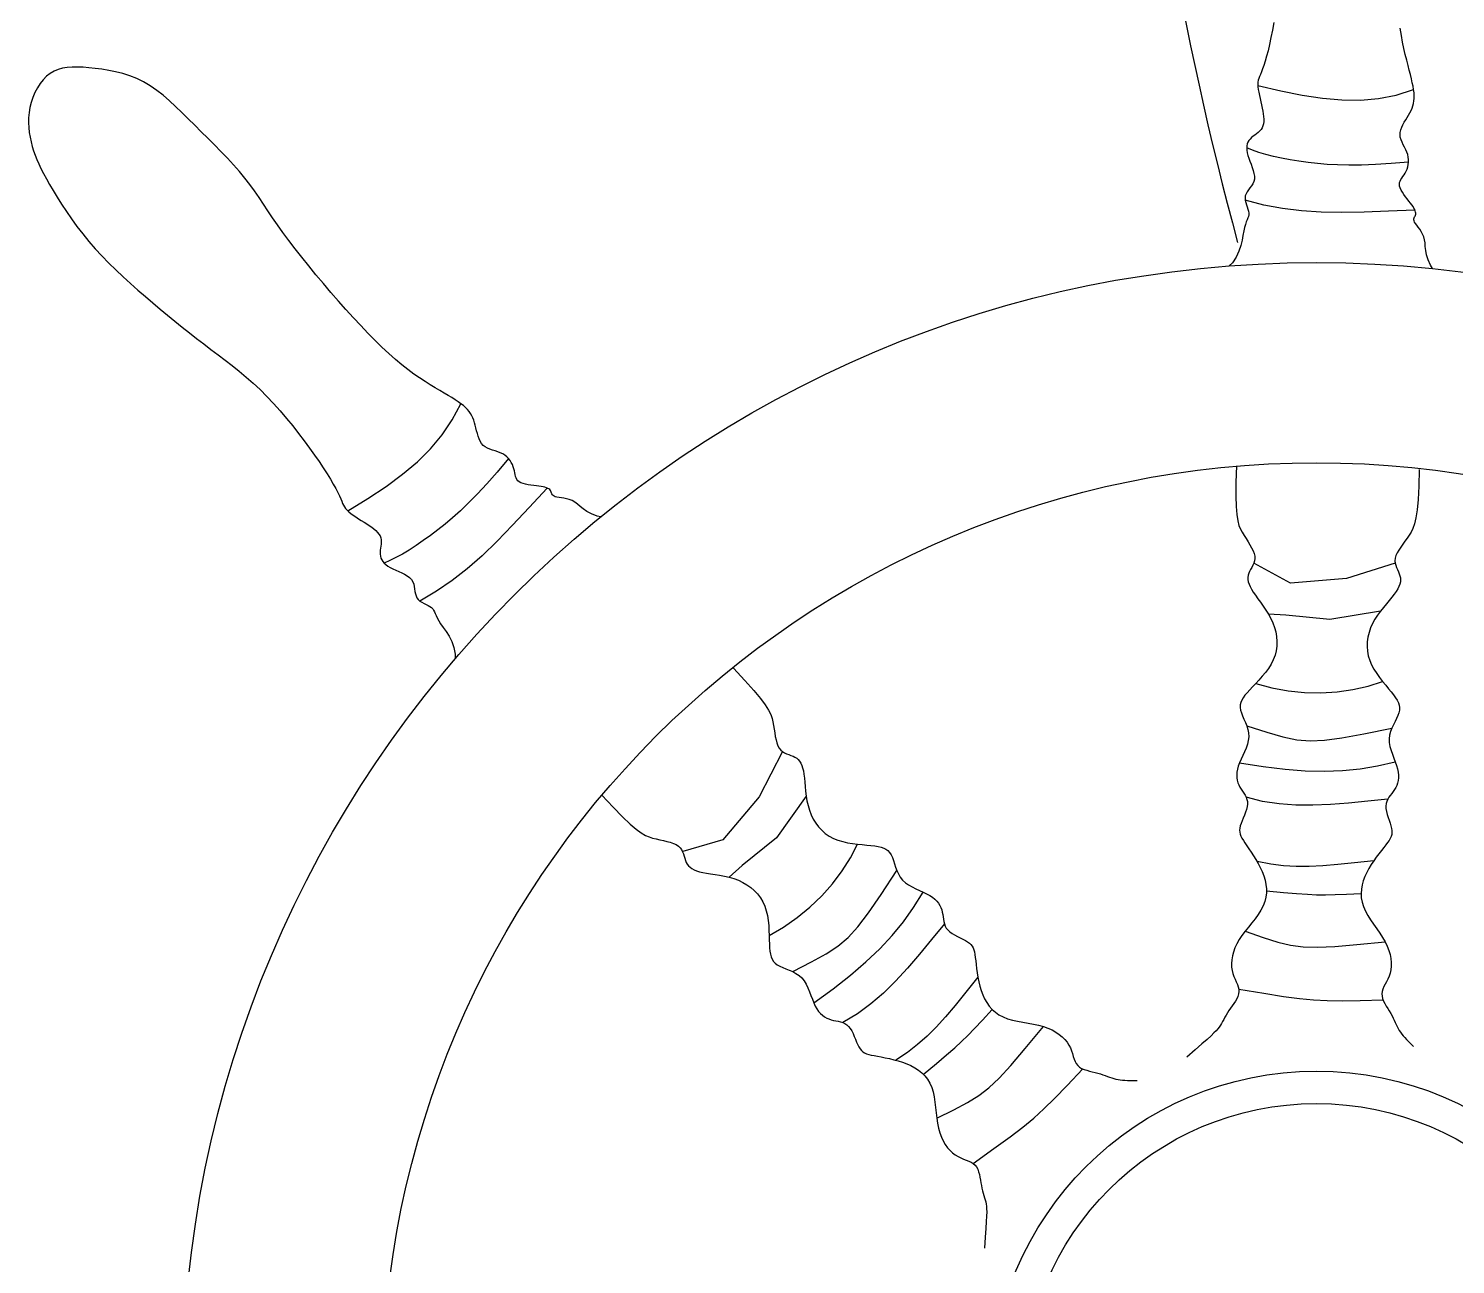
# Model space of a CAD drawing. Header units: inches. Extents: x 7.5 to 50, y 15.4 to 40.2.
# Drawn here: x 10.0121 to 10.0894, y 21.4133 to 21.4802 of the extents above; entities that cross this region are included whole.
import ezdxf

# ---------------------------------------------------------------- set-up
doc = ezdxf.new("R2010")
doc.units = ezdxf.units.IN
doc.header["$MEASUREMENT"] = 0
doc.layers.add('02', color=2, linetype='Continuous')

msp = doc.modelspace()

# ---------------------------------------------------------------- linework, layer by layer
at = {"layer": '02'}
for points in [[(10.079533, 21.480546), (10.079455, 21.480118), (10.079376, 21.479719), (10.079296, 21.479351), (10.079216, 21.479015), (10.079138, 21.478713), (10.079063, 21.478446), (10.078991, 21.478217), (10.078923, 21.478026), (10.078861, 21.477867), (10.078806, 21.477733), (10.078758, 21.477617), (10.078719, 21.477513), (10.078689, 21.477411), (10.078671, 21.477307), (10.078664, 21.477192), (10.078671, 21.477062), (10.078688, 21.476917), (10.078713, 21.476761), (10.078746, 21.476596), (10.078782, 21.476426), (10.078821, 21.476253), (10.07886, 21.476081), (10.078897, 21.475912), (10.078929, 21.475749), (10.078955, 21.475594), (10.078974, 21.475446), (10.078984, 21.475307), (10.078982, 21.475176), (10.078968, 21.475054), (10.07894, 21.474942), (10.078896, 21.474841), (10.078836, 21.47475), (10.078761, 21.474668), (10.078677, 21.474592), (10.078587, 21.474521), (10.078495, 21.474451), (10.078405, 21.474382), (10.07832, 21.474311), (10.078244, 21.474235), (10.078181, 21.474153), (10.078131, 21.474064), (10.078094, 21.473967), (10.078072, 21.473863), (10.078064, 21.473749), (10.07807, 21.473626), (10.078091, 21.473493), (10.078127, 21.47335), (10.078177, 21.473197), (10.078237, 21.473036), (10.078301, 21.472869), (10.078362, 21.472701), (10.078416, 21.472534), (10.078457, 21.472371), (10.078479, 21.472216), (10.078476, 21.47207), (10.078444, 21.471936), (10.078389, 21.471813), (10.078319, 21.471699), (10.07824, 21.47159), (10.078159, 21.471484), (10.078086, 21.471379), (10.078025, 21.471272), (10.077986, 21.471162), (10.077973, 21.471045), (10.077982, 21.470924), (10.078008, 21.470801), (10.078044, 21.470678), (10.078085, 21.470558), (10.078123, 21.470441), (10.078154, 21.470331), (10.078172, 21.47023), (10.078171, 21.470139), (10.078155, 21.470051), (10.078125, 21.469962), (10.078085, 21.469864), (10.078039, 21.469751), (10.077991, 21.469617), (10.077942, 21.469455), (10.077898, 21.469258), (10.077858, 21.469023), (10.077811, 21.468756), (10.077744, 21.468465), (10.077643, 21.46816), (10.077496, 21.467849), (10.077287, 21.467541), (10.07712, 21.467366)], [(10.08812, 21.467224), (10.08801, 21.467402), (10.087873, 21.467699), (10.087791, 21.467966), (10.087747, 21.468204), (10.087726, 21.468417), (10.087712, 21.46861), (10.087689, 21.468786), (10.087645, 21.468947), (10.087582, 21.469095), (10.087507, 21.469231), (10.087425, 21.469354), (10.087342, 21.469465), (10.087264, 21.469566), (10.087197, 21.469655), (10.087148, 21.469734), (10.087119, 21.469804), (10.087109, 21.469865), (10.087114, 21.469921), (10.087129, 21.469971), (10.08715, 21.470019), (10.087172, 21.470067), (10.087193, 21.470114), (10.087206, 21.470165), (10.087209, 21.47022), (10.087202, 21.470279), (10.087183, 21.470344), (10.087154, 21.470415), (10.087114, 21.470493), (10.087062, 21.470577), (10.087, 21.47067), (10.086927, 21.47077), (10.086844, 21.470879), (10.086754, 21.470994), (10.086663, 21.471113), (10.086574, 21.471234), (10.086492, 21.471355), (10.086422, 21.471472), (10.086367, 21.471585), (10.086334, 21.47169), (10.086324, 21.471786), (10.086335, 21.471874), (10.086364, 21.471958), (10.086407, 21.472039), (10.086459, 21.47212), (10.086517, 21.472204), (10.086578, 21.472292), (10.086637, 21.472388), (10.086691, 21.472493), (10.086737, 21.472607), (10.086775, 21.472728), (10.086803, 21.472854), (10.086819, 21.472985), (10.086821, 21.473119), (10.086807, 21.473254), (10.086777, 21.47339), (10.086729, 21.473524), (10.086669, 21.473658), (10.086602, 21.473792), (10.086533, 21.473925), (10.086468, 21.474058), (10.086414, 21.474192), (10.086375, 21.474326), (10.086358, 21.47446), (10.086367, 21.474596), (10.086399, 21.474733), (10.086449, 21.474869), (10.086513, 21.475005), (10.086587, 21.47514), (10.086667, 21.475273), (10.086747, 21.475404), (10.086825, 21.475532), (10.086895, 21.475657), (10.086957, 21.475781), (10.087011, 21.475904), (10.087055, 21.47603), (10.087089, 21.476158), (10.087113, 21.476292), (10.087126, 21.476432), (10.087128, 21.47658), (10.087118, 21.476738), (10.087097, 21.476907), (10.087065, 21.477088), (10.087025, 21.477283), (10.086976, 21.477492), (10.086921, 21.477717), (10.086858, 21.47796), (10.086791, 21.478221), (10.08672, 21.478502), (10.086646, 21.478803), (10.086572, 21.479126), (10.086501, 21.479472), (10.086434, 21.479843), (10.086373, 21.480238)], [(10.04311, 21.453788), (10.042907, 21.453836), (10.0426, 21.45395), (10.042353, 21.45408), (10.042154, 21.454217), (10.041988, 21.454354), (10.041842, 21.45448), (10.041701, 21.454588), (10.041556, 21.454671), (10.041407, 21.454731), (10.041258, 21.454774), (10.041113, 21.454803), (10.040976, 21.454823), (10.04085, 21.454839), (10.040739, 21.454855), (10.040648, 21.454876), (10.040579, 21.454905), (10.040528, 21.454942), (10.040493, 21.454984), (10.040467, 21.45503), (10.040448, 21.455079), (10.040431, 21.455128), (10.040411, 21.455177), (10.040385, 21.455222), (10.040349, 21.455263), (10.040301, 21.4553), (10.040242, 21.455332), (10.040171, 21.455362), (10.040088, 21.455388), (10.039991, 21.455412), (10.039882, 21.455433), (10.03976, 21.455452), (10.039624, 21.45547), (10.039479, 21.455488), (10.03933, 21.455508), (10.039182, 21.455531), (10.039038, 21.455558), (10.038906, 21.455591), (10.038788, 21.455633), (10.03869, 21.455683), (10.038615, 21.455744), (10.038561, 21.455815), (10.038522, 21.455894), (10.038494, 21.455982), (10.038474, 21.456076), (10.038456, 21.456176), (10.038436, 21.456282), (10.03841, 21.456391), (10.038374, 21.456504), (10.038327, 21.456617), (10.038268, 21.456729), (10.038198, 21.456838), (10.038117, 21.456942), (10.038024, 21.457038), (10.037919, 21.457124), (10.037801, 21.457199), (10.037672, 21.45726), (10.037535, 21.457312), (10.037393, 21.457359), (10.03725, 21.457404), (10.03711, 21.457453), (10.036977, 21.457509), (10.036855, 21.457576), (10.036748, 21.45766), (10.036658, 21.457762), (10.036584, 21.457881), (10.036523, 21.458012), (10.036472, 21.458154), (10.03643, 21.458302), (10.036392, 21.458452), (10.036356, 21.458602), (10.03632, 21.458747), (10.036281, 21.458885), (10.036238, 21.459017), (10.036188, 21.459142), (10.036131, 21.459262), (10.036064, 21.459377), (10.035987, 21.459488), (10.035897, 21.459596), (10.035794, 21.459702), (10.035675, 21.459807), (10.03554, 21.459911), (10.03539, 21.460017), (10.035224, 21.460127), (10.035041, 21.46024), (10.034843, 21.46036), (10.034627, 21.460488), (10.034395, 21.460625), (10.034146, 21.460773), (10.033881, 21.460934), (10.0336, 21.46111), (10.033305, 21.461304), (10.032996, 21.461519), (10.032673, 21.461755), (10.032339, 21.462017), (10.031992, 21.462305), (10.031635, 21.462622), (10.031269, 21.462966), (10.030893, 21.463335), (10.030509, 21.463726), (10.030119, 21.464137), (10.029722, 21.464566), (10.029321, 21.46501), (10.028915, 21.465468), (10.028507, 21.465936), (10.0281, 21.466411), (10.027698, 21.466888), (10.027304, 21.467364), (10.026924, 21.467835), (10.026562, 21.468296), (10.02622, 21.468744), (10.025904, 21.469174), (10.025615, 21.469584), (10.025349, 21.469975), (10.025098, 21.470352), (10.024857, 21.470716), (10.024618, 21.471073), (10.024374, 21.471423), (10.024119, 21.471772), (10.023847, 21.472123), (10.023551, 21.472477), (10.023235, 21.472835), (10.022902, 21.473194), (10.022557, 21.473555), (10.022204, 21.473916), (10.021846, 21.474275), (10.021487, 21.474632), (10.021133, 21.474984), (10.020785, 21.475332), (10.020443, 21.47567), (10.020104, 21.475997), (10.019766, 21.476308), (10.019425, 21.476599), (10.019081, 21.476868), (10.018729, 21.47711), (10.018369, 21.477322), (10.017998, 21.477502), (10.01762, 21.477651), (10.017238, 21.477774), (10.016856, 21.477872), (10.016479, 21.477949), (10.01611, 21.478009), (10.015753, 21.478055), (10.015411, 21.478089), (10.01509, 21.478114), (10.014787, 21.478128), (10.014502, 21.478127), (10.014235, 21.478109), (10.013983, 21.478069), (10.013747, 21.478004), (10.013526, 21.477912), (10.013317, 21.477788), (10.013122, 21.477631), (10.01294, 21.477444), (10.012773, 21.477231), (10.012623, 21.476997), (10.012491, 21.476746), (10.012379, 21.476483), (10.012287, 21.476212), (10.012218, 21.475937), (10.012172, 21.475662), (10.012147, 21.475389), (10.012143, 21.475119), (10.012155, 21.474852), (10.012184, 21.474589), (10.012226, 21.474332), (10.01228, 21.474081), (10.012344, 21.473836), (10.012416, 21.473598), (10.012497, 21.473364), (10.01259, 21.473128), (10.012696, 21.472887), (10.012816, 21.472635), (10.012953, 21.47237), (10.013107, 21.472085), (10.013282, 21.471777), (10.013478, 21.471442), (10.013695, 21.471085), (10.013932, 21.470708), (10.014189, 21.470317), (10.014465, 21.469916), (10.014761, 21.469509), (10.015074, 21.469101), (10.015405, 21.468696), (10.015752, 21.468299), (10.016114, 21.467909), (10.016489, 21.467526), (10.016873, 21.46715), (10.017266, 21.466781), (10.017663, 21.466419), (10.018064, 21.466064), (10.018466, 21.465715), (10.018866, 21.465372), (10.019265, 21.465035), (10.019662, 21.464705), (10.020058, 21.464381), (10.020452, 21.464062), (10.020844, 21.463751), (10.021236, 21.463445), (10.021625, 21.463145), (10.022013, 21.462851), (10.022399, 21.46256), (10.022784, 21.462268), (10.023166, 21.461971), (10.023546, 21.461667), (10.023923, 21.461352), (10.024298, 21.461022), (10.024669, 21.460674), (10.025038, 21.460306), (10.025401, 21.459921), (10.025757, 21.459523), (10.026103, 21.459118), (10.026438, 21.458709), (10.026759, 21.458302), (10.027064, 21.457901), (10.027352, 21.457512), (10.027619, 21.457137), (10.027866, 21.456779), (10.028092, 21.456441), (10.028296, 21.456124), (10.028477, 21.45583), (10.028636, 21.455561), (10.028771, 21.455319), (10.028882, 21.455107), (10.02897, 21.454924), (10.029038, 21.454767), (10.029093, 21.454633), (10.029141, 21.454518), (10.029188, 21.454416), (10.029239, 21.454324), (10.029299, 21.454237), (10.029376, 21.454151), (10.029472, 21.454063), (10.029587, 21.453973), (10.029716, 21.45388), (10.029855, 21.453787), (10.030001, 21.453692), (10.030151, 21.453597), (10.0303, 21.453503), (10.030445, 21.45341), (10.030583, 21.453318), (10.030712, 21.453227), (10.03083, 21.453135), (10.030935, 21.453043), (10.031027, 21.45295), (10.031103, 21.452854), (10.031162, 21.452755), (10.031202, 21.452652), (10.031224, 21.452545), (10.03123, 21.452434), (10.031224, 21.452321), (10.031211, 21.452207), (10.031194, 21.452093), (10.031179, 21.45198), (10.03117, 21.45187), (10.03117, 21.451763), (10.031183, 21.45166), (10.03121, 21.451562), (10.031253, 21.451468), (10.031311, 21.451378), (10.031386, 21.451291), (10.031477, 21.451209), (10.031586, 21.45113), (10.031713, 21.451054), (10.031857, 21.450981), (10.032013, 21.45091), (10.032175, 21.450837), (10.032338, 21.450762), (10.032494, 21.450682), (10.032638, 21.450596), (10.032764, 21.450501), (10.032865, 21.450395), (10.032937, 21.450279), (10.032985, 21.450153), (10.033016, 21.450022), (10.033037, 21.449889), (10.033055, 21.449757), (10.033077, 21.449631), (10.03311, 21.449513), (10.033161, 21.449407), (10.033234, 21.449315), (10.033326, 21.449237), (10.033431, 21.449168), (10.033543, 21.449106), (10.033657, 21.44905), (10.033767, 21.448995), (10.033867, 21.448939), (10.033951, 21.44888), (10.034015, 21.448815), (10.034065, 21.448741), (10.034107, 21.448657), (10.034148, 21.44856), (10.034196, 21.448448), (10.034256, 21.448318), (10.034337, 21.448169), (10.034444, 21.447999), (10.034582, 21.447804), (10.034738, 21.447582), (10.034896, 21.447329), (10.035041, 21.447042), (10.035156, 21.446718), (10.035226, 21.446353), (10.035232, 21.44611)], [(10.078668, 21.477127), (10.079904, 21.476835), (10.081065, 21.476602), (10.082163, 21.476438), (10.083209, 21.47635), (10.084213, 21.476345), (10.085189, 21.476431), (10.086146, 21.476615), (10.087097, 21.476907)], [(10.086819, 21.472985), (10.085873, 21.472902), (10.08503, 21.472848), (10.084275, 21.47282), (10.083597, 21.472815), (10.082981, 21.47283), (10.082415, 21.472863), (10.081886, 21.47291), (10.081381, 21.472969), (10.080889, 21.473037), (10.080411, 21.473114), (10.079952, 21.473199), (10.079515, 21.473293), (10.079104, 21.473395), (10.078723, 21.473505), (10.078375, 21.473623), (10.078064, 21.473749)], [(10.087169, 21.47038), (10.085735, 21.470323), (10.084425, 21.470282), (10.083217, 21.470265), (10.082091, 21.470284), (10.081025, 21.470349), (10.079999, 21.470471), (10.078992, 21.470659), (10.077982, 21.470924)], [(10.029424, 21.454107), (10.030505, 21.454775), (10.031491, 21.455432), (10.032383, 21.456092), (10.033185, 21.456768), (10.033899, 21.457475), (10.034528, 21.458226), (10.035074, 21.459033), (10.03554, 21.459911)], [(10.038117, 21.456942), (10.037507, 21.456215), (10.036949, 21.45558), (10.036435, 21.455027), (10.035959, 21.454543), (10.035513, 21.454119), (10.03509, 21.453742), (10.034682, 21.453401), (10.034283, 21.453085), (10.033887, 21.452786), (10.033495, 21.452502), (10.03311, 21.452238), (10.032735, 21.451995), (10.032372, 21.451777), (10.032024, 21.451585), (10.031695, 21.451422), (10.031386, 21.451291)], [(10.077512, 21.456548), (10.077481, 21.455641), (10.077474, 21.454917), (10.077488, 21.45435), (10.077523, 21.453914), (10.077575, 21.453583), (10.077642, 21.45333), (10.077724, 21.453129), (10.077817, 21.452954), (10.077919, 21.452782), (10.078027, 21.452611), (10.078134, 21.452442), (10.078236, 21.452276), (10.078328, 21.452114), (10.078405, 21.451957), (10.078462, 21.451807), (10.078494, 21.451664), (10.078499, 21.45153), (10.078479, 21.451404), (10.078441, 21.451283), (10.07839, 21.451168), (10.078332, 21.451057), (10.078272, 21.450949), (10.078217, 21.450842), (10.078172, 21.450735), (10.078141, 21.450627), (10.078127, 21.450517), (10.078129, 21.450402), (10.078149, 21.450282), (10.078188, 21.450155), (10.078245, 21.450019), (10.078321, 21.449873), (10.078417, 21.449715), (10.078534, 21.449545), (10.078665, 21.449362), (10.078807, 21.449168), (10.078953, 21.448963), (10.079098, 21.448749), (10.079238, 21.448525), (10.079366, 21.448294), (10.079478, 21.448055), (10.079568, 21.44781), (10.079636, 21.447561), (10.079679, 21.447308), (10.079698, 21.447054), (10.07969, 21.446801), (10.079656, 21.446549), (10.079594, 21.446301), (10.079502, 21.446058), (10.079382, 21.445821), (10.079239, 21.445593), (10.079077, 21.445373), (10.078905, 21.445162), (10.078727, 21.444962), (10.07855, 21.444773), (10.07838, 21.444595), (10.078224, 21.44443), (10.078086, 21.444277), (10.077969, 21.444135), (10.077872, 21.444001), (10.077798, 21.44387), (10.077746, 21.443742), (10.077717, 21.443611), (10.077713, 21.443476), (10.077733, 21.443334), (10.077778, 21.443182), (10.077841, 21.44302), (10.077915, 21.442849), (10.077991, 21.44267), (10.078063, 21.442484), (10.078122, 21.442292), (10.07816, 21.442095), (10.078171, 21.441894), (10.078149, 21.441689), (10.078098, 21.441482), (10.078027, 21.441275), (10.077941, 21.44107), (10.077849, 21.440869), (10.077758, 21.440672), (10.077674, 21.440483), (10.077606, 21.440301), (10.077558, 21.44013), (10.07753, 21.439968), (10.077522, 21.439816), (10.07753, 21.439672), (10.077554, 21.439535), (10.07759, 21.439406), (10.077639, 21.439283), (10.077698, 21.439167), (10.077764, 21.439055), (10.077835, 21.438947), (10.077905, 21.438839), (10.077971, 21.438731), (10.078028, 21.438621), (10.078073, 21.438505), (10.078101, 21.438382), (10.078107, 21.438251), (10.07809, 21.438109), (10.078054, 21.437959), (10.078002, 21.437804), (10.077942, 21.437648), (10.077878, 21.437492), (10.077815, 21.437342), (10.077759, 21.437198), (10.077715, 21.437065), (10.077688, 21.436944), (10.077678, 21.436833), (10.077686, 21.436727), (10.07771, 21.436624), (10.07775, 21.436518), (10.077807, 21.436406), (10.07788, 21.436284), (10.077968, 21.436149), (10.078071, 21.435997), (10.078186, 21.435829), (10.078309, 21.435647), (10.078435, 21.435453), (10.078561, 21.435248), (10.078683, 21.435035), (10.078797, 21.434816), (10.078899, 21.434592), (10.078986, 21.434365), (10.079054, 21.434135), (10.079102, 21.433904), (10.079127, 21.433671), (10.079127, 21.433438), (10.0791, 21.433204), (10.079043, 21.432971), (10.078954, 21.432738), (10.078833, 21.432507), (10.078685, 21.432277), (10.078518, 21.432048), (10.078338, 21.43182), (10.078155, 21.431592), (10.077974, 21.431366), (10.077804, 21.431139), (10.077653, 21.430913), (10.077525, 21.430688), (10.077422, 21.430465), (10.077342, 21.430244), (10.077286, 21.430029), (10.077251, 21.42982), (10.077238, 21.429619), (10.077244, 21.429427), (10.07727, 21.429246), (10.077314, 21.429077), (10.07737, 21.428919), (10.077433, 21.42877), (10.077497, 21.428629), (10.077556, 21.428493), (10.077604, 21.428361), (10.077635, 21.428232), (10.077644, 21.428103), (10.077626, 21.427973), (10.077584, 21.427843), (10.077523, 21.427713), (10.077448, 21.427583), (10.077362, 21.427454), (10.077272, 21.427325), (10.077182, 21.427199), (10.077095, 21.427074), (10.077017, 21.426951), (10.076945, 21.426831), (10.07688, 21.426714), (10.076818, 21.426601), (10.076757, 21.42649), (10.076698, 21.426384), (10.076636, 21.426282), (10.076571, 21.426184), (10.0765, 21.426089), (10.076411, 21.425987), (10.076292, 21.425866), (10.076131, 21.425713), (10.075916, 21.425518), (10.075634, 21.425268), (10.075274, 21.424951), (10.074822, 21.424556)], [(10.087403, 21.456361), (10.087373, 21.455453), (10.087332, 21.45473), (10.08728, 21.454165), (10.087217, 21.453733), (10.087143, 21.453406), (10.087058, 21.453158), (10.086964, 21.452963), (10.086859, 21.452794), (10.086745, 21.45263), (10.086627, 21.452467), (10.086509, 21.452305), (10.086396, 21.452146), (10.086293, 21.451991), (10.086206, 21.451839), (10.086139, 21.451693), (10.086097, 21.451553), (10.086084, 21.451419), (10.086095, 21.451292), (10.086125, 21.451169), (10.086169, 21.451051), (10.086219, 21.450936), (10.086271, 21.450824), (10.086319, 21.450714), (10.086357, 21.450604), (10.086381, 21.450494), (10.086388, 21.450383), (10.086377, 21.450269), (10.086349, 21.450151), (10.086303, 21.450026), (10.086237, 21.449894), (10.086151, 21.449754), (10.086044, 21.449603), (10.085917, 21.449441), (10.085773, 21.449267), (10.085619, 21.449083), (10.08546, 21.448888), (10.0853, 21.448684), (10.085146, 21.448471), (10.085003, 21.448248), (10.084875, 21.448017), (10.084769, 21.447779), (10.084685, 21.447535), (10.084625, 21.447285), (10.084589, 21.447033), (10.08458, 21.44678), (10.084597, 21.446526), (10.084643, 21.446274), (10.084718, 21.446026), (10.084822, 21.445782), (10.08495, 21.445545), (10.085096, 21.445314), (10.085254, 21.445093), (10.085419, 21.444881), (10.085582, 21.44468), (10.08574, 21.444492), (10.085885, 21.444316), (10.086012, 21.444155), (10.08612, 21.444006), (10.086207, 21.443865), (10.086273, 21.44373), (10.086316, 21.443598), (10.086336, 21.443466), (10.086331, 21.443331), (10.086301, 21.44319), (10.086246, 21.443041), (10.086173, 21.442884), (10.086088, 21.442718), (10.086, 21.442545), (10.085916, 21.442364), (10.085845, 21.442177), (10.085793, 21.441983), (10.085769, 21.441782), (10.085777, 21.441577), (10.085814, 21.441367), (10.085872, 21.441156), (10.085943, 21.440946), (10.086022, 21.440738), (10.0861, 21.440536), (10.08617, 21.440341), (10.086227, 21.440156), (10.086263, 21.439982), (10.08628, 21.439819), (10.086278, 21.439666), (10.08626, 21.439523), (10.086228, 21.439388), (10.086182, 21.439262), (10.086126, 21.439142), (10.086059, 21.43903), (10.085986, 21.438923), (10.085908, 21.438819), (10.085831, 21.438717), (10.085758, 21.438614), (10.085694, 21.438507), (10.085641, 21.438395), (10.085605, 21.438274), (10.08559, 21.438143), (10.085597, 21.438001), (10.085624, 21.437849), (10.085665, 21.437691), (10.085715, 21.437531), (10.085768, 21.437371), (10.085821, 21.437217), (10.085867, 21.43707), (10.085902, 21.436934), (10.085921, 21.436811), (10.085923, 21.4367), (10.085909, 21.436595), (10.085878, 21.436493), (10.085831, 21.43639), (10.085767, 21.436283), (10.085686, 21.436166), (10.085589, 21.436037), (10.085475, 21.435892), (10.08535, 21.435732), (10.085215, 21.435559), (10.085076, 21.435373), (10.084937, 21.435178), (10.084801, 21.434973), (10.084672, 21.434762), (10.084556, 21.434545), (10.084454, 21.434324), (10.084371, 21.4341), (10.084308, 21.433872), (10.084267, 21.433642), (10.084252, 21.433409), (10.084263, 21.433174), (10.084304, 21.432938), (10.084378, 21.4327), (10.084483, 21.432461), (10.084616, 21.432221), (10.084767, 21.431981), (10.084931, 21.431742), (10.085099, 21.431503), (10.085264, 21.431265), (10.085418, 21.431027), (10.085555, 21.430792), (10.085667, 21.430559), (10.085755, 21.430329), (10.08582, 21.430104), (10.085862, 21.429885), (10.085883, 21.429674), (10.085883, 21.429472), (10.085863, 21.429282), (10.085825, 21.429103), (10.08577, 21.428937), (10.085704, 21.428783), (10.085631, 21.428639), (10.085558, 21.428502), (10.08549, 21.42837), (10.085433, 21.428242), (10.085393, 21.428115), (10.085376, 21.427987), (10.085386, 21.427857), (10.085419, 21.427724), (10.085471, 21.42759), (10.085537, 21.427455), (10.085614, 21.427321), (10.085695, 21.427187), (10.085777, 21.427054), (10.085855, 21.426924), (10.085925, 21.426796), (10.085988, 21.426672), (10.086046, 21.426551), (10.086101, 21.426433), (10.086153, 21.426319), (10.086206, 21.426209), (10.086261, 21.426103), (10.086319, 21.426001), (10.086382, 21.425903), (10.086452, 21.425807), (10.08653, 21.425711), (10.086617, 21.425611), (10.086714, 21.425507), (10.086823, 21.425394), (10.086945, 21.425271), (10.08708, 21.425135)], [(10.040206, 21.455347), (10.039233, 21.454294), (10.038335, 21.453338), (10.037493, 21.452472), (10.036683, 21.451689), (10.035884, 21.450982), (10.035073, 21.450342), (10.034227, 21.449763), (10.033326, 21.449237)], [(10.086095, 21.451292), (10.083463, 21.450447), (10.080428, 21.4502), (10.078455, 21.451282)], [(10.0853, 21.448684), (10.08256, 21.448232), (10.080181, 21.448477), (10.079238, 21.448525)], [(10.050285, 21.4456), (10.050906, 21.444937), (10.051388, 21.444397), (10.05175, 21.44396), (10.052012, 21.44361), (10.052191, 21.443326), (10.052306, 21.443091), (10.052377, 21.442887), (10.052422, 21.442693), (10.052458, 21.442497), (10.05249, 21.442298), (10.052521, 21.4421), (10.052553, 21.441908), (10.052591, 21.441725), (10.052636, 21.441556), (10.052692, 21.441406), (10.052761, 21.441277), (10.052846, 21.441173), (10.052945, 21.441091), (10.053053, 21.441026), (10.053167, 21.440973), (10.053284, 21.440927), (10.0534, 21.440885), (10.053512, 21.440841), (10.053616, 21.44079), (10.05371, 21.440729), (10.053794, 21.440655), (10.053867, 21.440567), (10.053931, 21.440464), (10.053986, 21.440343), (10.054033, 21.440203), (10.054071, 21.440043), (10.054103, 21.439861), (10.054127, 21.439656), (10.054149, 21.439432), (10.05417, 21.439192), (10.054195, 21.438942), (10.054226, 21.438685), (10.054268, 21.438425), (10.054324, 21.438166), (10.054397, 21.437913), (10.054491, 21.437669), (10.054604, 21.437437), (10.054738, 21.437218), (10.054891, 21.437015), (10.055064, 21.436829), (10.055255, 21.436662), (10.055466, 21.436516), (10.055694, 21.436393), (10.05594, 21.436295), (10.056199, 21.436217), (10.056465, 21.436158), (10.056734, 21.436113), (10.056999, 21.436079), (10.057257, 21.436053), (10.057502, 21.436031), (10.057728, 21.43601), (10.057932, 21.435986), (10.058114, 21.435956), (10.058276, 21.435919), (10.058417, 21.43587), (10.058541, 21.435807), (10.058649, 21.435728), (10.058741, 21.435629), (10.058819, 21.435508), (10.058886, 21.435364), (10.058945, 21.4352), (10.059002, 21.435023), (10.059062, 21.434839), (10.059131, 21.434652), (10.059213, 21.434469), (10.059314, 21.434295), (10.059438, 21.434136), (10.05959, 21.433996), (10.059764, 21.433874), (10.059954, 21.433766), (10.060153, 21.433668), (10.060355, 21.433576), (10.060553, 21.433489), (10.060741, 21.433401), (10.060912, 21.43331), (10.061061, 21.433212), (10.061188, 21.433109), (10.061295, 21.433), (10.061384, 21.432886), (10.061456, 21.432768), (10.061513, 21.432646), (10.061557, 21.432522), (10.06159, 21.432395), (10.061614, 21.432267), (10.061632, 21.432139), (10.06165, 21.432013), (10.061671, 21.431888), (10.061701, 21.431767), (10.061743, 21.43165), (10.061803, 21.43154), (10.061885, 21.431436), (10.061991, 21.43134), (10.062117, 21.431252), (10.062258, 21.431169), (10.062406, 21.431091), (10.062557, 21.431017), (10.062703, 21.430944), (10.06284, 21.430873), (10.062961, 21.430802), (10.063061, 21.430729), (10.063141, 21.430651), (10.063205, 21.430567), (10.063255, 21.430473), (10.063295, 21.430367), (10.063325, 21.430246), (10.063351, 21.430106), (10.063373, 21.429946), (10.063396, 21.429763), (10.06342, 21.429561), (10.063447, 21.429344), (10.06348, 21.429114), (10.06352, 21.428877), (10.063568, 21.428637), (10.063627, 21.428397), (10.063698, 21.428161), (10.063782, 21.427933), (10.063882, 21.427715), (10.063998, 21.42751), (10.064132, 21.427318), (10.064286, 21.427142), (10.06446, 21.426984), (10.064657, 21.426846), (10.064877, 21.42673), (10.06512, 21.426635), (10.065383, 21.42656), (10.06566, 21.426498), (10.065945, 21.426444), (10.066233, 21.426394), (10.066518, 21.426342), (10.066795, 21.426283), (10.067058, 21.426213), (10.067303, 21.426128), (10.067527, 21.426027), (10.067732, 21.425914), (10.067917, 21.425789), (10.06808, 21.425655), (10.068223, 21.425512), (10.068344, 21.425363), (10.068444, 21.42521), (10.068522, 21.425054), (10.068584, 21.424898), (10.068634, 21.424744), (10.068679, 21.424596), (10.068725, 21.424455), (10.068775, 21.424324), (10.068837, 21.424206), (10.068915, 21.424103), (10.069014, 21.424018), (10.069131, 21.423948), (10.069263, 21.42389), (10.069405, 21.423842), (10.069555, 21.4238), (10.069707, 21.423763), (10.069859, 21.423727), (10.070006, 21.42369), (10.070146, 21.42365), (10.070278, 21.423606), (10.070405, 21.423562), (10.070526, 21.423517), (10.070644, 21.423474), (10.070759, 21.423433), (10.070873, 21.423397), (10.070986, 21.423366), (10.0711, 21.423341), (10.071217, 21.423323), (10.071341, 21.42331), (10.071473, 21.423301), (10.071615, 21.423296), (10.071772, 21.423293), (10.071945, 21.423292), (10.072137, 21.423292)], [(10.07855, 21.444773), (10.079418, 21.444538), (10.0803, 21.444378), (10.081189, 21.44429), (10.082076, 21.444273), (10.082951, 21.444325), (10.083806, 21.444445), (10.084631, 21.444631), (10.085419, 21.444881)], [(10.078063, 21.442484), (10.079149, 21.442135), (10.080021, 21.441885), (10.080771, 21.441731), (10.081492, 21.441672), (10.082274, 21.441708), (10.083211, 21.441836), (10.084395, 21.442055), (10.085916, 21.442364)], [(10.052945, 21.441091), (10.051681, 21.438633), (10.049709, 21.436311), (10.047549, 21.435681)], [(10.077674, 21.440483), (10.078956, 21.440279), (10.080136, 21.440135), (10.081233, 21.44005), (10.082265, 21.440025), (10.08325, 21.44006), (10.084205, 21.440157), (10.085149, 21.440315), (10.0861, 21.440536)], [(10.043158, 21.438738), (10.043778, 21.438075), (10.044285, 21.437558), (10.044696, 21.437167), (10.045029, 21.436883), (10.0453, 21.436686), (10.045527, 21.436555), (10.045726, 21.43647), (10.045916, 21.436412), (10.04611, 21.436364), (10.046306, 21.436319), (10.046502, 21.436275), (10.046691, 21.436229), (10.046871, 21.43618), (10.047036, 21.436124), (10.047183, 21.436058), (10.047307, 21.43598), (10.047405, 21.435888), (10.04748, 21.435784), (10.047538, 21.435672), (10.047583, 21.435555), (10.047621, 21.435435), (10.047655, 21.435317), (10.047692, 21.435202), (10.047736, 21.435094), (10.04779, 21.434996), (10.047858, 21.434908), (10.047941, 21.434829), (10.04804, 21.434758), (10.048157, 21.434695), (10.048294, 21.43464), (10.048451, 21.43459), (10.048631, 21.434547), (10.048833, 21.434509), (10.049055, 21.434473), (10.049293, 21.434435), (10.049541, 21.434394), (10.049795, 21.434345), (10.050052, 21.434286), (10.050306, 21.434213), (10.050554, 21.434123), (10.050791, 21.434014), (10.051015, 21.433885), (10.051225, 21.433737), (10.051417, 21.433571), (10.051591, 21.433386), (10.051745, 21.433184), (10.051877, 21.432964), (10.051984, 21.432728), (10.052066, 21.432476), (10.052126, 21.432213), (10.052168, 21.431943), (10.052194, 21.431672), (10.05221, 21.431405), (10.052219, 21.431146), (10.052225, 21.4309), (10.052231, 21.430673), (10.052242, 21.430468), (10.052259, 21.430284), (10.052286, 21.430121), (10.052325, 21.429976), (10.052379, 21.429848), (10.052451, 21.429736), (10.052544, 21.429637), (10.052659, 21.429551), (10.052799, 21.429475), (10.052958, 21.429405), (10.053131, 21.429336), (10.053311, 21.429264), (10.053493, 21.429183), (10.05367, 21.429089), (10.053837, 21.428977), (10.053987, 21.428842), (10.054116, 21.428682), (10.054227, 21.4285), (10.054322, 21.428303), (10.054407, 21.428098), (10.054484, 21.42789), (10.054559, 21.427686), (10.054634, 21.427493), (10.054713, 21.427317), (10.0548, 21.427162), (10.054895, 21.427028), (10.054997, 21.426914), (10.055105, 21.426818), (10.055218, 21.426738), (10.055336, 21.426673), (10.055457, 21.42662), (10.055581, 21.426579), (10.055707, 21.426547), (10.055833, 21.42652), (10.055958, 21.426494), (10.056081, 21.426464), (10.0562, 21.426427), (10.056314, 21.426377), (10.05642, 21.426309), (10.056518, 21.426221), (10.056606, 21.426109), (10.056686, 21.425977), (10.056759, 21.425831), (10.056827, 21.425678), (10.056892, 21.425523), (10.056954, 21.425372), (10.057016, 21.42523), (10.057079, 21.425105), (10.057145, 21.425001), (10.057217, 21.424915), (10.057297, 21.424846), (10.057387, 21.424789), (10.057491, 21.424743), (10.05761, 21.424704), (10.057747, 21.42467), (10.057906, 21.424637), (10.058086, 21.424602), (10.058286, 21.424565), (10.058502, 21.424523), (10.058728, 21.424475), (10.058962, 21.424419), (10.059199, 21.424355), (10.059435, 21.42428), (10.059665, 21.424194), (10.059887, 21.424095), (10.060098, 21.423981), (10.060295, 21.423851), (10.060477, 21.423704), (10.060642, 21.423539), (10.060788, 21.423355), (10.060913, 21.42315), (10.061015, 21.422922), (10.061092, 21.422673), (10.06115, 21.422405), (10.061194, 21.422125), (10.061229, 21.421837), (10.06126, 21.421546), (10.061292, 21.421259), (10.061332, 21.420978), (10.061385, 21.420711), (10.061454, 21.420462), (10.061539, 21.420231), (10.061638, 21.420019), (10.061751, 21.419827), (10.061874, 21.419654), (10.062007, 21.419502), (10.062147, 21.419372), (10.062293, 21.419262), (10.062444, 21.419174), (10.062595, 21.419102), (10.062745, 21.419041), (10.06289, 21.418986), (10.063028, 21.418932), (10.063155, 21.418872), (10.063269, 21.418803), (10.063366, 21.418718), (10.063445, 21.418614), (10.063507, 21.418492), (10.063556, 21.418357), (10.063595, 21.418211), (10.063626, 21.41806), (10.063653, 21.417905), (10.063678, 21.417751), (10.063706, 21.417602), (10.063737, 21.41746), (10.063771, 21.417325), (10.063807, 21.417196), (10.063844, 21.417071), (10.063879, 21.416951), (10.063912, 21.416833), (10.063941, 21.416718), (10.063964, 21.416603), (10.063981, 21.416485), (10.06399, 21.416349), (10.063992, 21.41618), (10.063986, 21.415958), (10.063972, 21.415668), (10.063949, 21.415292), (10.063918, 21.414814), (10.063879, 21.414215)], [(10.054226, 21.438685), (10.052609, 21.436427), (10.050753, 21.434918), (10.050052, 21.434286)], [(10.085694, 21.438507), (10.084608, 21.4384), (10.083577, 21.438302), (10.082592, 21.438226), (10.081643, 21.438184), (10.080721, 21.43819), (10.079817, 21.438256), (10.078923, 21.438395), (10.078028, 21.438621)], [(10.052219, 21.431146), (10.052999, 21.431593), (10.053736, 21.432104), (10.054427, 21.432671), (10.055066, 21.433286), (10.055648, 21.433941), (10.056167, 21.434631), (10.05662, 21.435346), (10.056999, 21.436079)], [(10.053493, 21.429183), (10.054507, 21.429704), (10.055301, 21.430144), (10.055941, 21.430565), (10.056492, 21.431034), (10.05702, 21.431612), (10.057592, 21.432365), (10.058273, 21.433357), (10.059131, 21.434652)], [(10.084937, 21.435178), (10.0839, 21.435066), (10.08299, 21.434974), (10.082178, 21.434908), (10.081437, 21.434872), (10.080738, 21.434872), (10.080055, 21.434913), (10.079359, 21.435002), (10.078622, 21.435142)], [(10.054634, 21.427493), (10.055683, 21.428256), (10.05662, 21.428988), (10.057456, 21.429704), (10.058204, 21.430416), (10.058875, 21.431137), (10.059482, 21.431881), (10.060037, 21.43266), (10.060553, 21.433489)], [(10.079127, 21.433555), (10.080046, 21.433471), (10.080765, 21.433409), (10.081344, 21.433367), (10.081844, 21.433345), (10.082325, 21.43334), (10.082846, 21.43335), (10.083469, 21.433373), (10.084252, 21.433409)], [(10.061701, 21.431767), (10.061009, 21.430924), (10.060349, 21.430126), (10.059706, 21.429375), (10.059065, 21.428674), (10.058409, 21.428026), (10.057723, 21.427434), (10.056992, 21.4269), (10.0562, 21.426427)], [(10.077974, 21.431366), (10.078952, 21.43103), (10.079744, 21.430783), (10.080438, 21.430618), (10.081123, 21.430529), (10.081889, 21.430508), (10.082824, 21.43055), (10.084016, 21.430647), (10.085555, 21.430792)], [(10.06352, 21.428877), (10.062866, 21.428065), (10.062287, 21.427357), (10.06176, 21.426736), (10.061261, 21.426186), (10.060767, 21.425692), (10.060255, 21.425239), (10.059701, 21.424809), (10.05908, 21.424387)], [(10.077635, 21.428232), (10.078994, 21.428009), (10.08006, 21.427843), (10.080925, 21.427726), (10.081682, 21.427653), (10.08242, 21.427616), (10.083233, 21.427608), (10.084211, 21.427623), (10.085446, 21.427654)], [(10.06056, 21.423622), (10.061269, 21.424212), (10.061821, 21.424676), (10.06226, 21.425057), (10.062629, 21.425395), (10.062973, 21.425731), (10.063334, 21.426107), (10.063758, 21.426563), (10.064286, 21.427142)], [(10.061292, 21.421259), (10.062221, 21.421713), (10.062956, 21.422098), (10.063563, 21.422472), (10.064111, 21.422894), (10.064667, 21.42342), (10.065298, 21.424111), (10.066073, 21.425022), (10.067058, 21.426213)], [(10.063269, 21.418803), (10.064387, 21.419606), (10.065258, 21.420242), (10.065952, 21.420772), (10.066539, 21.421255), (10.067088, 21.421751), (10.067668, 21.42232), (10.068348, 21.423022), (10.0692, 21.423917)]]:
    msp.add_lwpolyline(points, dxfattribs=at)
for radius in [0.061372, 0.050545, 0.017624, 0.015868]:
    msp.add_circle((10.081834, 21.406175), radius, dxfattribs=at)
msp.add_arc((10.251103, 21.51578), 0.17982, 172.91896, 195.1984, dxfattribs=at)

doc.saveas('drawing.dxf')
